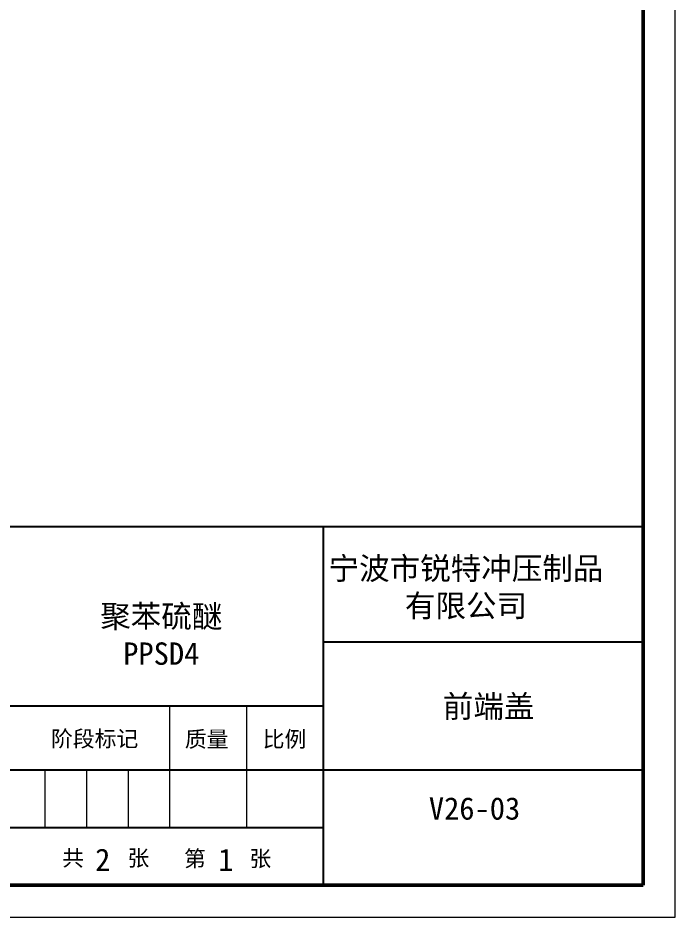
# Model space of a CAD drawing. Header units: millimetres. Extents: x 2517 to 6633, y 792 to 3241.
# Drawn here: x 3408.3 to 3465.9, y 890.6 to 969.2 of the extents above; entities that cross this region are included whole.
import ezdxf

# ---------------------------------------------------------------- set-up
doc = ezdxf.new("R2010")
doc.units = ezdxf.units.MM
for name, color, linetype, lineweight in [('实线', 7, 'Continuous', 25), ('引导线', 6, 'Continuous', 9), ('文本', 3, 'Continuous', 15), ('粗实线', 9, 'Continuous', 50)]:
    doc.layers.add(name, color=color, linetype=linetype, lineweight=lineweight)
doc.styles.get("Standard").update_dxf_attribs({"font": 'simfang.ttf'})

msp = doc.modelspace()

# ---------------------------------------------------------------- linework, layer by layer
at = {"layer": '实线'}
for p, q in [((3362.2567, 924.7329), (3463.0648, 924.7329)), ((3435.0625, 924.7329), (3435.0625, 893.3704)), ((3435.0625, 914.6521), (3463.0648, 914.6521)), ((3407.0708, 909.0516), (3435.0625, 909.0516)), ((3407.0708, 903.4512), (3463.0648, 903.4512)), ((3407.0708, 898.4108), (3435.0625, 898.4108)), ((3362.2567, 893.3704), (3463.0648, 893.3704))]:
    msp.add_line(p, q, dxfattribs=at)
at = {"layer": '引导线'}
for p, q in [((3465.865, 890.5702), (3465.865, 1056.9035)), ((3230.6462, 890.5702), (3465.865, 890.5702))]:
    msp.add_line(p, q, dxfattribs=at)
at = {"layer": '文本', "ltscale": 0.2}
for p, q in [((3421.6215, 909.0516), (3421.6215, 898.4108)), ((3428.342, 909.0516), (3428.342, 898.4108)), ((3410.7006, 903.4512), (3410.7006, 898.4108)), ((3414.3409, 903.4512), (3414.3409, 898.4108)), ((3417.9812, 903.4512), (3417.9812, 898.4108))]:
    msp.add_line(p, q, dxfattribs=at)
at = {"layer": '粗实线'}
for p, q in [((3463.0648, 893.3704), (3463.0648, 1054.1032)), ((3244.6473, 893.3704), (3463.0648, 893.3704))]:
    msp.add_line(p, q, dxfattribs=at)

# ---------------------------------------------------------------- texts
at = {"layer": '实线', "attachment_point": 5}
for s, insert, char_height, width in [('宁波市锐特冲压制品\\P有限公司', (3447.5637, 919.3329), 1.96016, 35.383518), ('聚苯硫醚\\PPPSD4 ', (3420.8891, 915.2359), 1.96016, 22.049524), ('前端盖', (3449.543, 908.8939), 1.96016, 25.763461), ('V26-03', (3448.314, 900.0542), 1.96016, 25.763461), ('2', (3415.7632, 895.578), 1.9602, 25.763461), ('1', (3426.5422, 895.578), 1.9602, 25.763461)]:
    msp.add_mtext(s, dxfattribs=dict(at, insert=insert, char_height=char_height, width=width))
at = {"layer": '文本', "ltscale": 0.2, "char_height": 1.40011, "width": 8.127146, "attachment_point": 5}
for s, insert in [('阶段标记', (3415.056, 906.0904)), ('质量', (3424.864, 906.0579)), ('比例', (3431.6803, 906.0579)), ('共    张', (3416.025, 895.6556)), ('第    张', (3426.7031, 895.6052))]:
    msp.add_mtext(s, dxfattribs=dict(at, insert=insert))

doc.saveas('drawing.dxf')
